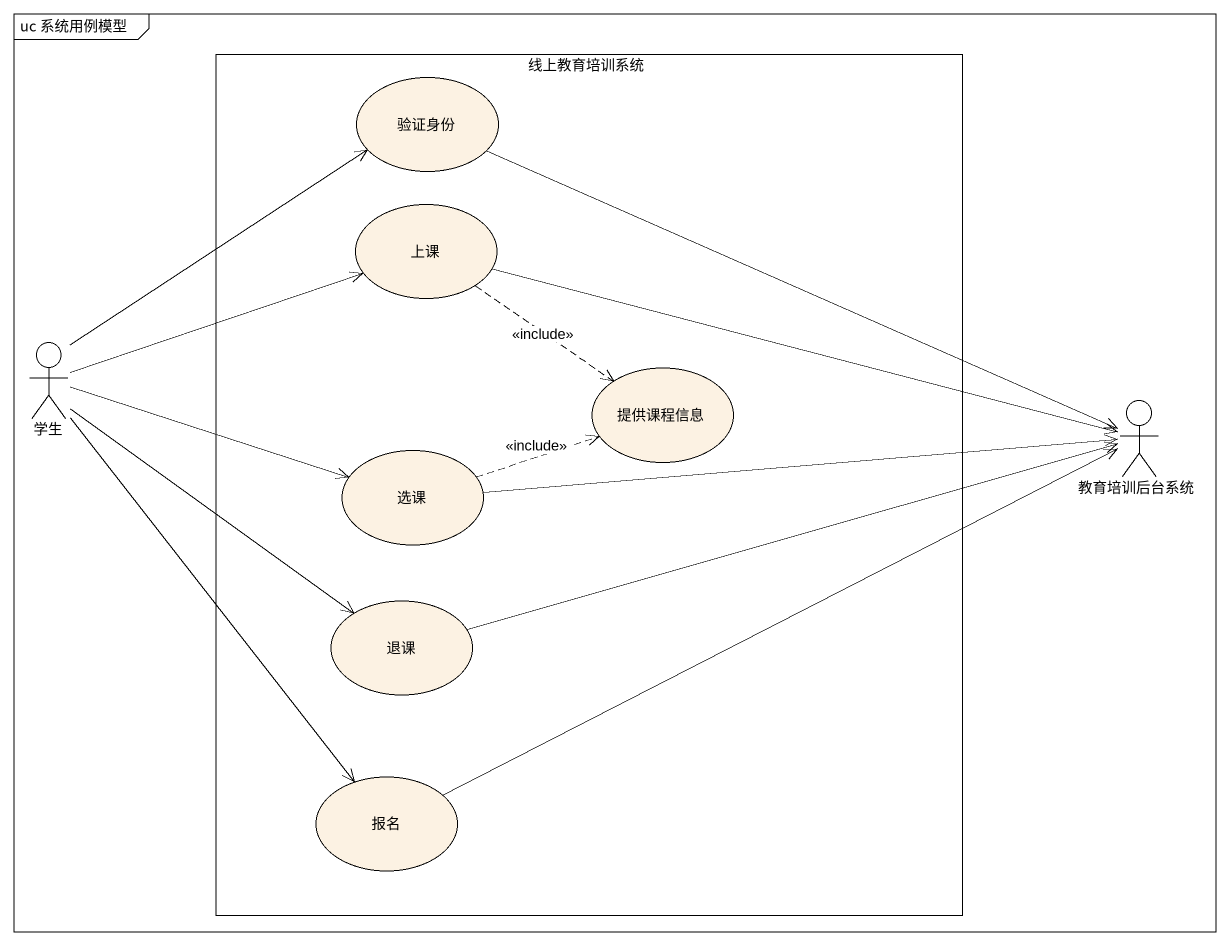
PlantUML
@startuml
mainframe uc 系统用例模型
rectangle 线上教育培训系统 {
  usecase 验证身份
  usecase 上课
  usecase 提供课程信息
  usecase 选课
  usecase 退课
  usecase 报名
}
actor 学生
actor 教育培训后台系统
验证身份 -right-> 教育培训后台系统
上课 ..> 提供课程信息 : <<include>>
上课 -right-> 教育培训后台系统
学生 -up-> 验证身份
学生 -right-> 上课
学生 -right-> 选课
学生 --> 退课
学生 --> 报名
选课 .right.> 提供课程信息 : <<include>>
选课 -right-> 教育培训后台系统
退课 -right-> 教育培训后台系统
报名 -right-> 教育培训后台系统
@enduml
